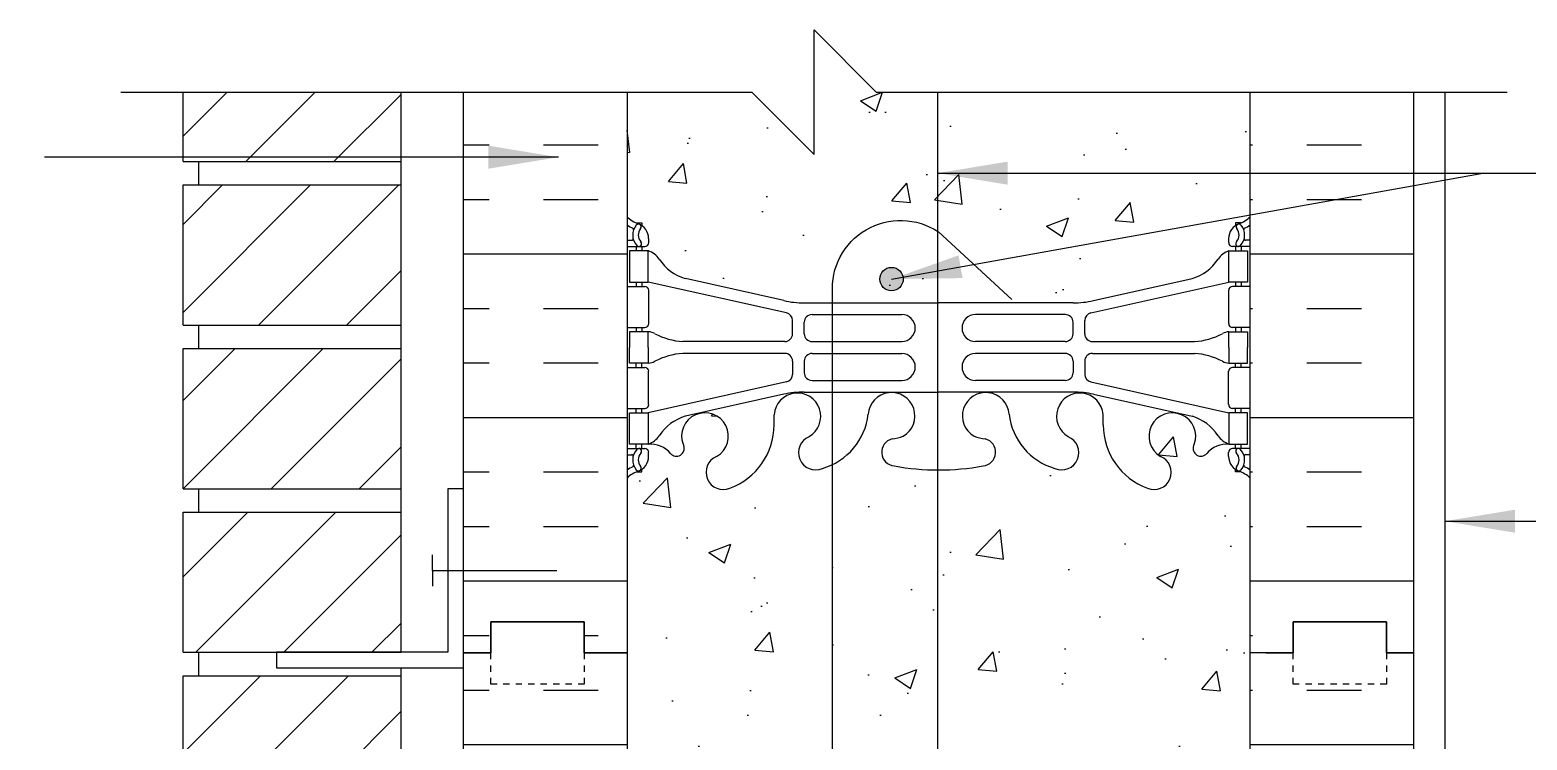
# Model space of a CAD drawing. Header units: inches. Extents: x 2891.1 to 2946.6, y 417.3 to 502.3.
# Drawn here: x 2903.76 to 2927.78, y 490.95 to 502.35 of the extents above; entities that cross this region are included whole.
import ezdxf

# ---------------------------------------------------------------- set-up
doc = ezdxf.new("R2010")
doc.units = ezdxf.units.IN
doc.header["$LTSCALE"] = 0.5
doc.header["$MEASUREMENT"] = 0
doc.linetypes.add('DASHED2', pattern=[0.375, 0.25, -0.125])
for name, color, linetype in [('HATCH', 12, 'CONTINUOUS'), ('line25', 2, 'CONTINUOUS'), ('LINE3', 3, 'CONTINUOUS'), ('LINE50', 5, 'CONTINUOUS'), ('LINE9', 9, 'CONTINUOUS'), ('TEXT', 4, 'CONTINUOUS'), ('Web_Edge', 9, 'CONTINUOUS')]:
    doc.layers.add(name, color=color, linetype=linetype)
doc.styles.add('DIM', font='romans.shx', dxfattribs={"width": 0.7})
doc.dimstyles.new('ext_12', dxfattribs={"dimscale": 12, "dimtxt": 0.09375, "dimasz": 0.09375, "dimexe": 0.09375, "dimexo": 0.0625, "dimgap": 0.0625, "dimtad": 1, "dimdec": 1, "dimzin": 3, "dimdsep": 46, "dimlunit": 4, "dimtxsty": 'DIM', "dimcen": 0.09, "dimdle": 0.09375, "dimclrt": 4, "dimadec": 0, "dimazin": 0, "dimtfac": 1, "dimtdec": 1, "dimtmove": 2, "dimatfit": 3, "dimfxl": 1, "dimfrac": 2, "dimtolj": 1, "dimtzin": 0, "dimarcsym": 0})

msp = doc.modelspace()

# ---------------------------------------------------------------- hatches: boundary and pattern name
at = {"layer": 'HATCH'}
h = msp.add_hatch(dxfattribs=at)
h.set_pattern_fill('AR-CONC', color=256, scale=0.5)
h.set_pattern_definition([(50, (0, 0), (3.586301, -0.3137607), [0.375, -4.125]), (355, (0, 0), (-0.6937567, 3.7609607), [0.3, -3.3]), (100.45144, (0.299, -0.026), (2.8925442, 3.4472), [0.318701, -3.5057106]), (46.1842, (0, 1), (5.3362067, -0.8275964), [0.5625, -6.1875]), (96.63564, (0.4447, 0.931), (4.67331, 4.870593), [0.478052, -5.258569]), (351.18416, (0, 1), (4.67331, 4.870593), [0.45, -4.95]), (21, (0.5, 0.75), (2.9845353, -2.0130945), [0.375, -4.125]), (326, (0.5, 0.75), (1.2165767, 3.62575), [0.3, -3.3]), (71.45144, (0.7487, 0.5822), (4.201112, 1.6126558), [0.318701, -3.5057106]), (37.5, (0, 0), (0.0607993, 1.66446927), [0, -3.26, 0, -3.35, 0, -3.3125]), (7.5, (0, 0), (1.3153477, 1.9720586), [0, -1.91, 0, -3.185, 0, -1.2625]), (327.5, (-1.115, 0), (2.6691122, -0.11277436), [0, -1.25, 0, -3.9, 0, -5.175]), (317.5, (-1.615, 0), (2.9159308, 0.500525), [0, -1.625, 0, -2.59, 0, -3.675])])
h.paths.add_polyline_path([(2923.342, 445.123, 0.08841), (2923.196, 445.221), (2923.106, 445.221), (2923.106, 445.262, -0.249069), (2922.996, 445.469), (2922.996, 445.537, -0.414214), (2923.059, 445.599), (2923.106, 445.599), (2923.106, 445.669), (2923.001, 445.669, -0.168672), (2922.815, 445.819, 0.17445), (2922.408, 446.115), (2920.827, 446.468, 0.054974), (2920.5, 446.504), (2918.342, 446.504), (2916.184, 446.504, 0.054974), (2915.857, 446.468), (2914.277, 446.115, 0.17445), (2913.869, 445.819, -0.168672), (2913.683, 445.669), (2913.578, 445.669), (2913.578, 445.599), (2913.626, 445.599, -0.414214), (2913.688, 445.537), (2913.688, 445.469, -0.249069), (2913.578, 445.262), (2913.578, 445.221), (2913.488, 445.221, 0.088416), (2913.342, 445.123), (2913.342, 443.123), (2915.342, 443.123), (2916.342, 442.123), (2916.342, 444.123), (2917.342, 443.123), (2923.342, 443.123)])
h.paths.add_polyline_path([(2923.342, 454.931, 0.08841), (2923.196, 455.028), (2923.106, 455.028), (2923.106, 455.07, -0.249069), (2922.996, 455.277), (2922.996, 455.345, -0.414214), (2923.059, 455.407), (2923.106, 455.407), (2923.106, 455.477), (2923.001, 455.477, 0.23174), (2922.644, 455.326, -0.834375), (2922.432, 455.452), (2922.444, 455.473, 2.155404), (2921.905, 455.279, -1), (2921.692, 454.768, -0.311223), (2920.983, 455.784), (2920.983, 455.949, 1.661382), (2920.422, 455.596, -1), (2920.208, 455.085, -0.30095), (2919.472, 455.957, 1.661382), (2918.911, 455.604, 0.055617), (2919.09, 455.559, -0.843243), (2919.056, 455.126, -0.047544), (2918.342, 455.062, -0.047544), (2917.628, 455.126, -0.843243), (2917.594, 455.559, 0.055617), (2917.773, 455.604, 1.661382), (2917.212, 455.957, -0.30095), (2916.476, 455.085, -1), (2916.262, 455.596, 1.661382), (2915.701, 455.949), (2915.702, 455.803, -0.316114), (2914.993, 454.768, -1), (2914.779, 455.279, 2.155404), (2914.241, 455.473), (2914.252, 455.452, -0.834375), (2914.041, 455.326, 0.23174), (2913.683, 455.477), (2913.578, 455.477), (2913.578, 455.407), (2913.626, 455.407, -0.414214), (2913.688, 455.345), (2913.688, 455.277, -0.249069), (2913.578, 455.07), (2913.578, 455.028), (2913.488, 455.028, 0.088416), (2913.342, 454.931), (2913.342, 449.316, 0.088416), (2913.488, 449.218), (2913.578, 449.218), (2913.578, 449.177, -0.249069), (2913.688, 448.969), (2913.688, 448.902, -0.414214), (2913.626, 448.839), (2913.578, 448.839), (2913.578, 448.769), (2913.683, 448.769, 0.23174), (2914.041, 448.921, -0.834375), (2914.252, 448.795), (2914.241, 448.774, 2.155404), (2914.779, 448.968, -1), (2914.993, 449.479, -0.311223), (2915.702, 448.463), (2915.701, 448.298, 1.661382), (2916.262, 448.651, -1), (2916.476, 449.162, -0.30095), (2917.212, 448.29, 1.661382), (2917.773, 448.642, 0.055617), (2917.594, 448.688, -0.843243), (2917.628, 449.12, -0.047544), (2918.342, 449.185, -0.047544), (2919.056, 449.12, -0.843243), (2919.09, 448.688, 0.055617), (2918.911, 448.642, 1.661382), (2919.472, 448.29, -0.30095), (2920.208, 449.162, -1), (2920.422, 448.651, 1.661382), (2920.983, 448.298), (2920.983, 448.444, -0.316114), (2921.692, 449.479, -1), (2921.905, 448.968, 2.155404), (2922.444, 448.774), (2922.432, 448.795, -0.834375), (2922.644, 448.921, 0.23174), (2923.001, 448.769), (2923.106, 448.769), (2923.106, 448.839), (2923.059, 448.839, -0.414214), (2922.996, 448.902), (2922.996, 448.969, -0.249069), (2923.106, 449.177), (2923.106, 449.218), (2923.196, 449.218, 0.08841), (2923.342, 449.316)])
h.paths.add_polyline_path([(2923.467, 461.005), (2923.467, 462.076), (2914.842, 462.076), (2914.842, 460.758), (2915.686, 459.914), (2915.727, 459.785), (2915.598, 459.826), (2914.847, 460.576), (2913.342, 460.576), (2913.342, 459.123, 0.088416), (2913.488, 459.026), (2913.578, 459.026), (2913.578, 458.984, -0.249069), (2913.688, 458.777), (2913.688, 458.71, -0.414214), (2913.626, 458.647), (2913.578, 458.647), (2913.578, 458.577), (2913.683, 458.577, -0.168672), (2913.869, 458.428, 0.17445), (2914.277, 458.132), (2915.857, 457.779, 0.054974), (2916.184, 457.743), (2918.342, 457.743), (2920.5, 457.743, 0.054974), (2920.827, 457.779), (2922.408, 458.132, 0.17445), (2922.815, 458.428, -0.168672), (2923.001, 458.577), (2923.106, 458.577), (2923.106, 458.647), (2923.059, 458.647, -0.414214), (2922.996, 458.71), (2922.996, 458.777, -0.249069), (2923.106, 458.984), (2923.106, 459.026), (2923.196, 459.026, 0.08841), (2923.342, 459.123), (2923.342, 460.576), (2923.467, 460.576), (2923.467, 460.829), (2922.464, 459.826), (2922.336, 459.785), (2922.376, 459.914)])
h.paths.add_polyline_path([(2921.293, 484.569), (2921.356, 484.688), (2921.418, 484.569), (2921.418, 482.982), (2923.342, 482.982), (2923.342, 485.346, 0.08841), (2923.196, 485.443), (2923.106, 485.443), (2923.106, 485.485, -0.249069), (2922.996, 485.692), (2922.996, 485.759, -0.414214), (2923.059, 485.822), (2923.106, 485.822), (2923.106, 485.892), (2923.001, 485.892, -0.168672), (2922.815, 486.041, 0.17445), (2922.408, 486.337), (2920.827, 486.69, 0.054974), (2920.5, 486.726), (2918.342, 486.726), (2916.184, 486.726, 0.054974), (2915.857, 486.69), (2914.277, 486.337, 0.17445), (2913.869, 486.041, -0.168672), (2913.683, 485.892), (2913.578, 485.892), (2913.578, 485.822), (2913.626, 485.822, -0.414214), (2913.688, 485.759), (2913.688, 485.692, -0.249069), (2913.578, 485.485), (2913.578, 485.443), (2913.488, 485.443, 0.088416), (2913.342, 485.346), (2913.342, 482.982), (2915.253, 482.982), (2915.253, 484.569), (2915.315, 484.688), (2915.378, 484.569), (2915.378, 482.982), (2921.293, 482.982)])
h.paths.add_polyline_path([(2923.342, 492.346), (2923.342, 495.153, 0.08841), (2923.196, 495.251), (2923.106, 495.251), (2923.106, 495.292, -0.249069), (2922.996, 495.499), (2922.996, 495.567, -0.414214), (2923.059, 495.629), (2923.106, 495.629), (2923.106, 495.699), (2923.001, 495.699, 0.23174), (2922.644, 495.548, -0.834375), (2922.432, 495.674), (2922.444, 495.695, 2.155404), (2921.905, 495.501, -1), (2921.692, 494.99, -0.311223), (2920.983, 496.006), (2920.983, 496.171, 1.661382), (2920.422, 495.818, -1), (2920.208, 495.307, -0.30095), (2919.472, 496.179, 1.661382), (2918.911, 495.826, 0.055617), (2919.09, 495.781, -0.843243), (2919.056, 495.349, -0.047544), (2918.342, 495.284, -0.047544), (2917.628, 495.349, -0.843243), (2917.594, 495.781, 0.055617), (2917.773, 495.826, 1.661382), (2917.212, 496.179, -0.30095), (2916.476, 495.307, -1), (2916.262, 495.818, 1.661382), (2915.701, 496.171), (2915.702, 496.025, -0.316114), (2914.993, 494.99, -1), (2914.779, 495.501, 2.155404), (2914.241, 495.695), (2914.252, 495.674, -0.834375), (2914.041, 495.548, 0.23174), (2913.683, 495.699), (2913.578, 495.699), (2913.578, 495.629), (2913.626, 495.629, -0.414214), (2913.688, 495.567), (2913.688, 495.499, -0.249069), (2913.578, 495.292), (2913.578, 495.251), (2913.488, 495.251, 0.088416), (2913.342, 495.153), (2913.342, 492.346), (2913.342, 489.538, 0.088416), (2913.488, 489.441), (2913.578, 489.441), (2913.578, 489.399, -0.249069), (2913.688, 489.192), (2913.688, 489.124, -0.414214), (2913.626, 489.062), (2913.578, 489.062), (2913.578, 488.992), (2913.683, 488.992, 0.23174), (2914.041, 489.143, -0.834375), (2914.252, 489.017), (2914.241, 488.996, 2.155404), (2914.779, 489.19, -1), (2914.993, 489.701, -0.311223), (2915.702, 488.685), (2915.701, 488.52, 1.661382), (2916.262, 488.873, -1), (2916.476, 489.384, -0.30095), (2917.212, 488.512, 1.661382), (2917.773, 488.865, 0.055617), (2917.594, 488.91, -0.843243), (2917.628, 489.343, -0.047544), (2918.342, 489.407, -0.047544), (2919.056, 489.343, -0.843243), (2919.09, 488.91, 0.055617), (2918.911, 488.865, 1.661382), (2919.472, 488.512, -0.30095), (2920.208, 489.384, -1), (2920.422, 488.873, 1.661382), (2920.983, 488.52), (2920.983, 488.666, -0.316114), (2921.692, 489.701, -1), (2921.905, 489.19, 2.155404), (2922.444, 488.996), (2922.432, 489.017, -0.834375), (2922.644, 489.143, 0.23174), (2923.001, 488.992), (2923.106, 488.992), (2923.106, 489.062), (2923.059, 489.062, -0.414214), (2922.996, 489.124), (2922.996, 489.192, -0.249069), (2923.106, 489.399), (2923.106, 489.441), (2923.196, 489.441, 0.08841), (2923.342, 489.538)])
h.paths.add_polyline_path([(2923.342, 501.346), (2917.342, 501.346), (2916.342, 502.346), (2916.342, 500.346), (2915.342, 501.346), (2913.342, 501.346), (2913.342, 499.346, 0.088416), (2913.488, 499.248), (2913.578, 499.248), (2913.578, 499.207, -0.249069), (2913.688, 498.999), (2913.688, 498.932, -0.414214), (2913.626, 498.869), (2913.578, 498.869), (2913.578, 498.799), (2913.683, 498.799, -0.168672), (2913.869, 498.65, 0.17445), (2914.277, 498.354), (2915.857, 498.001, 0.054974), (2916.184, 497.965), (2918.342, 497.965), (2920.5, 497.965, 0.054974), (2920.827, 498.001), (2922.408, 498.354, 0.17445), (2922.815, 498.65, -0.168672), (2923.001, 498.799), (2923.106, 498.799), (2923.106, 498.869), (2923.059, 498.869, -0.414214), (2922.996, 498.932), (2922.996, 498.999, -0.249069), (2923.106, 499.207), (2923.106, 499.248), (2923.196, 499.248, 0.08841), (2923.342, 499.346)])
h = msp.add_hatch(dxfattribs=at)
h.set_pattern_fill('ANSI31', color=256, scale=8, style=0)
h.paths.add_polyline_path([(2909.717, 486.732), (2906.217, 486.732), (2906.217, 484.482), (2909.717, 484.482)])
h.paths.add_polyline_path([(2909.717, 489.357), (2906.217, 489.357), (2906.217, 487.107), (2909.717, 487.107)])
h.paths.add_polyline_path([(2909.717, 491.982), (2906.217, 491.982), (2906.217, 489.732), (2909.717, 489.732)])
h.paths.add_polyline_path([(2909.717, 494.607), (2906.217, 494.607), (2906.217, 492.357), (2909.717, 492.357)])
h.paths.add_polyline_path([(2909.717, 497.232), (2906.217, 497.232), (2906.217, 494.982), (2909.717, 494.982)])
h.paths.add_polyline_path([(2909.717, 499.857), (2906.217, 499.857), (2906.217, 497.607), (2909.717, 497.607)])
h.paths.add_polyline_path([(2909.717, 501.346), (2906.217, 501.346), (2906.217, 500.232), (2909.717, 500.232)])
h.paths.add_polyline_path([(2909.717, 483.822), (2906.217, 483.175), (2906.217, 481.857), (2909.717, 481.857)])
h.paths.add_polyline_path([(2909.717, 483.822), (2909.717, 484.107), (2906.217, 484.107), (2906.217, 483.175)])
h.paths.add_polyline_path([(2909.717, 458.839), (2906.217, 458.839), (2906.217, 456.589), (2909.717, 456.589)])
h.paths.add_polyline_path([(2909.717, 456.214), (2906.217, 456.214), (2906.217, 453.964), (2909.717, 453.964)])
h.paths.add_polyline_path([(2909.717, 453.589), (2906.217, 453.589), (2906.217, 451.339), (2909.717, 451.339)])
h.paths.add_polyline_path([(2909.717, 450.964), (2906.217, 450.964), (2906.217, 448.714), (2909.717, 448.714)])
h.paths.add_polyline_path([(2909.717, 448.339), (2906.217, 448.339), (2906.217, 446.089), (2909.717, 446.089)])
h.paths.add_polyline_path([(2909.717, 445.714), (2906.217, 445.714), (2906.217, 443.464), (2909.717, 443.464)])
h = msp.add_hatch(dxfattribs=at)
h.set_pattern_fill('INSUL', color=256, scale=7, style=0)
h.paths.add_polyline_path([(2913.342, 501.346), (2910.717, 501.346), (2910.717, 492.346), (2911.155, 492.346), (2911.155, 492.846), (2912.655, 492.846), (2912.655, 492.346), (2913.342, 492.346)])
h.paths.add_polyline_path([(2925.967, 501.346), (2923.342, 501.346), (2923.342, 492.346), (2923.592, 492.346), (2924.03, 492.346), (2924.03, 492.846), (2925.53, 492.846), (2925.53, 492.346), (2925.967, 492.346)])
h = msp.add_hatch(dxfattribs=at)
h.set_pattern_fill('INSUL', color=256, scale=7, style=0)
h.paths.add_polyline_path([(2913.342, 492.346), (2912.655, 492.346), (2912.655, 491.846), (2911.155, 491.846), (2911.155, 492.346), (2910.717, 492.346), (2910.717, 492.107), (2910.717, 481.482), (2913.342, 481.482)])
h.paths.add_polyline_path([(2925.967, 492.346), (2925.53, 492.346), (2925.53, 491.846), (2924.03, 491.846), (2924.03, 492.346), (2923.592, 492.346), (2923.342, 492.346), (2923.342, 482.982), (2925.967, 482.982)])
at = {"layer": 'LINE3'}
msp.add_hatch(color=256, dxfattribs=at).paths.add_polyline_path([(2917.774, 498.347, 1), (2917.399, 498.347, 1)])

# ---------------------------------------------------------------- linework, layer by layer
at = {"layer": 'HATCH'}
for p, q in [((2923.165, 499.082), (2923.165, 499.082)), ((2923.323, 496.363), (2923.323, 496.363))]:
    msp.add_line(p, q, dxfattribs=at)
at = {"layer": 'line25'}
for p, q in [((2906.217, 500.232), (2906.217, 501.346)), ((2909.717, 492.357), (2909.717, 501.346)), ((2913.342, 501.346), (2913.342, 492.346)), ((2923.342, 492.346), (2923.342, 501.346)), ((2906.217, 500.232), (2909.717, 500.232)), ((2906.467, 499.857), (2906.467, 500.232)), ((2906.217, 499.857), (2909.717, 499.857)), ((2906.217, 497.607), (2906.217, 499.857)), ((2906.217, 497.607), (2909.717, 497.607)), ((2906.467, 497.232), (2906.467, 497.607)), ((2906.217, 497.232), (2909.717, 497.232)), ((2906.217, 494.982), (2906.217, 497.232)), ((2906.217, 494.982), (2909.717, 494.982)), ((2906.467, 494.607), (2906.467, 494.982)), ((2906.217, 494.607), (2909.717, 494.607)), ((2906.217, 492.357), (2906.217, 494.607)), ((2906.217, 492.357), (2909.717, 492.357)), ((2906.467, 491.982), (2906.467, 492.357)), ((2913.342, 492.346), (2913.342, 481.482)), ((2923.342, 482.982), (2923.342, 492.346)), ((2909.717, 491.982), (2909.717, 492.107)), ((2906.217, 491.982), (2909.717, 491.982)), ((2906.217, 489.732), (2906.217, 491.982)), ((2909.717, 481.857), (2909.717, 491.982))]:
    msp.add_line(p, q, dxfattribs=at)
at = {"layer": 'LINE3'}
msp.add_line((2918.325, 501.346), (2918.325, 484.616), dxfattribs=at)
msp.add_lwpolyline([(2919.517, 486.589), (2918.338, 485.505, -0.623194), (2916.639, 486.495), (2916.639, 498.115, -0.623194), (2918.338, 499.105), (2919.517, 498.021)], format="xyb", dxfattribs=at)
msp.add_circle((2917.586, 498.347), 0.188, dxfattribs=at)
at = {"layer": 'LINE50'}
for p, q in [((2910.717, 492.346), (2910.717, 501.346)), ((2925.967, 492.346), (2925.967, 501.346)), ((2912.655, 492.846), (2911.155, 492.846)), ((2911.155, 492.846), (2911.155, 492.346)), ((2911.155, 492.346), (2911.155, 492.846)), ((2911.155, 492.846), (2912.655, 492.846)), ((2912.655, 492.346), (2912.655, 492.846)), ((2912.655, 492.846), (2912.655, 492.346)), ((2924.03, 492.346), (2924.03, 492.846)), ((2924.03, 492.846), (2925.53, 492.846)), ((2925.53, 492.846), (2925.53, 492.346)), ((2911.155, 492.346), (2910.717, 492.346)), ((2910.717, 481.482), (2910.717, 492.346)), ((2910.717, 492.346), (2911.155, 492.346)), ((2913.342, 492.346), (2912.655, 492.346)), ((2912.655, 492.346), (2913.342, 492.346)), ((2923.592, 492.346), (2924.03, 492.346)), ((2925.53, 492.346), (2925.967, 492.346))]:
    msp.add_line(p, q, dxfattribs=at)
msp.add_lwpolyline([(2925.967, 482.982), (2925.967, 492.346), (2925.53, 492.346), (2925.53, 492.846), (2924.03, 492.846), (2924.03, 492.346), (2923.592, 492.346), (2923.342, 492.346)], dxfattribs=at)
at = {"layer": 'LINE9'}
for p, q in [((2916.342, 500.346), (2916.342, 502.346)), ((2916.342, 502.346), (2917.342, 501.346)), ((2905.217, 501.346), (2915.342, 501.346)), ((2916.342, 500.346), (2915.342, 501.346)), ((2917.342, 501.346), (2927.467, 501.346)), ((2926.467, 501.346), (2926.467, 480.982))]:
    msp.add_line(p, q, dxfattribs=at)
at = {"layer": 'LINE9', "linetype": 'Continuous'}
for q in [(2910.217, 493.919), (2910.217, 493.419), (2912.217, 493.669)]:
    msp.add_line((2910.217, 493.669), q, dxfattribs=at)
at = {"layer": 'LINE9', "linetype": 'DASHED2', "ltscale": 0.15}
for p, q in [((2911.155, 491.846), (2911.155, 492.346)), ((2911.155, 492.346), (2911.155, 492.346)), ((2912.655, 492.346), (2912.655, 491.846)), ((2912.655, 491.846), (2911.155, 491.846))]:
    msp.add_line(p, q, dxfattribs=at)
at = {"layer": 'LINE9'}
msp.add_lwpolyline([(2907.717, 492.107), (2910.717, 492.107), (2910.717, 494.982), (2910.467, 494.982), (2910.467, 492.357), (2907.717, 492.357)], close=True, dxfattribs=at)
at = {"layer": 'LINE9', "linetype": 'DASHED2', "ltscale": 0.15}
msp.add_lwpolyline([(2925.53, 492.346), (2925.53, 492.346), (2925.53, 491.846), (2924.03, 491.846), (2924.03, 492.346), (2924.03, 492.346)], dxfattribs=at)
at = {"layer": 'TEXT'}
msp.add_lwpolyline([(2907.015, 495.844, 0, 0.36, 0), (2905.935, 495.844, 0, 0, 0), (2903.939, 495.844, 0, 0, 0)], format="xyseb", dxfattribs=at)
at = {"layer": 'Web_Edge'}
for p, q in [((2913.488, 499.248), (2913.578, 499.248)), ((2913.578, 499.248), (2913.578, 499.207)), ((2923.196, 499.248), (2923.106, 499.248)), ((2923.106, 499.248), (2923.106, 499.207)), ((2913.342, 498.969), (2913.42, 498.969)), ((2913.342, 498.869), (2913.626, 498.869)), ((2913.488, 498.869), (2913.488, 498.799)), ((2913.578, 498.869), (2913.578, 498.799)), ((2913.688, 498.999), (2913.688, 498.932)), ((2922.996, 498.999), (2922.996, 498.932)), ((2923.342, 498.869), (2923.059, 498.869)), ((2923.106, 498.869), (2923.106, 498.799)), ((2923.196, 498.869), (2923.196, 498.799)), ((2923.342, 498.969), (2923.264, 498.969)), ((2913.488, 498.299), (2913.488, 498.229)), ((2913.578, 498.299), (2913.578, 498.229)), ((2915.901, 497.803), (2913.683, 498.299)), ((2915.857, 498.001), (2914.277, 498.354)), ((2920.784, 497.803), (2923.001, 498.299)), ((2920.827, 498.001), (2922.408, 498.354)), ((2923.106, 498.299), (2923.106, 498.229)), ((2923.196, 498.299), (2923.196, 498.229)), ((2913.342, 498.229), (2913.626, 498.229)), ((2913.688, 498.167), (2913.688, 497.632)), ((2922.996, 498.167), (2922.996, 497.632)), ((2923.342, 498.229), (2923.059, 498.229)), ((2916.184, 497.965), (2918.342, 497.965)), ((2920.5, 497.965), (2918.342, 497.965)), ((2915.998, 497.469), (2915.998, 497.681)), ((2916.186, 497.469), (2916.186, 497.653)), ((2916.311, 497.778), (2917.75, 497.778)), ((2920.374, 497.778), (2918.934, 497.778)), ((2920.499, 497.469), (2920.499, 497.653)), ((2920.686, 497.469), (2920.686, 497.681)), ((2913.342, 497.569), (2913.626, 497.569)), ((2913.488, 497.569), (2913.488, 497.499)), ((2913.578, 497.569), (2913.578, 497.499)), ((2915.873, 497.344), (2914.236, 497.344)), ((2916.311, 497.344), (2917.75, 497.344)), ((2920.374, 497.344), (2918.934, 497.344)), ((2920.811, 497.344), (2922.449, 497.344)), ((2923.342, 497.569), (2923.059, 497.569)), ((2923.106, 497.569), (2923.106, 497.499)), ((2923.196, 497.569), (2923.196, 497.499)), ((2915.873, 497.155), (2914.236, 497.155)), ((2916.311, 497.154), (2917.75, 497.154)), ((2920.374, 497.154), (2918.934, 497.154)), ((2920.811, 497.155), (2922.449, 497.155)), ((2913.342, 496.929), (2913.626, 496.929)), ((2913.488, 496.929), (2913.488, 496.999)), ((2913.578, 496.929), (2913.578, 496.999)), ((2913.688, 496.332), (2913.688, 496.867)), ((2915.998, 497.03), (2915.998, 496.818)), ((2916.186, 497.029), (2916.186, 496.845)), ((2920.499, 497.029), (2920.499, 496.845)), ((2920.686, 497.03), (2920.686, 496.818)), ((2922.996, 496.332), (2922.996, 496.867)), ((2923.342, 496.929), (2923.059, 496.929)), ((2923.106, 496.929), (2923.106, 496.999)), ((2923.196, 496.929), (2923.196, 496.999)), ((2915.901, 496.696), (2913.683, 496.199)), ((2916.311, 496.72), (2917.75, 496.72)), ((2920.374, 496.72), (2918.934, 496.72)), ((2920.784, 496.696), (2923.001, 496.199)), ((2915.857, 496.498), (2914.277, 496.145)), ((2916.184, 496.534), (2918.342, 496.534)), ((2920.5, 496.534), (2918.342, 496.534)), ((2920.827, 496.498), (2922.408, 496.145)), ((2913.342, 496.269), (2913.626, 496.269)), ((2913.488, 496.199), (2913.488, 496.269)), ((2913.578, 496.199), (2913.578, 496.269)), ((2915.702, 496.006), (2915.701, 496.171)), ((2920.983, 496.006), (2920.983, 496.171)), ((2923.342, 496.269), (2923.059, 496.269)), ((2923.106, 496.199), (2923.106, 496.269)), ((2923.196, 496.199), (2923.196, 496.269)), ((2913.488, 495.629), (2913.488, 495.699)), ((2913.578, 495.629), (2913.578, 495.699)), ((2914.241, 495.695), (2914.252, 495.674)), ((2922.444, 495.695), (2922.432, 495.674)), ((2923.106, 495.629), (2923.106, 495.699)), ((2923.196, 495.629), (2923.196, 495.699)), ((2913.342, 495.629), (2913.626, 495.629)), ((2913.342, 495.529), (2913.42, 495.529)), ((2913.688, 495.499), (2913.688, 495.567)), ((2922.996, 495.499), (2922.996, 495.567)), ((2923.342, 495.629), (2923.059, 495.629)), ((2923.342, 495.529), (2923.264, 495.529)), ((2913.488, 495.251), (2913.578, 495.251)), ((2913.578, 495.251), (2913.578, 495.292)), ((2923.106, 495.251), (2923.106, 495.292)), ((2923.196, 495.251), (2923.106, 495.251))]:
    msp.add_line(p, q, dxfattribs=at)
for points in [[(2913.383, 498.299), (2913.683, 498.299), (2913.683, 498.799), (2913.383, 498.799)], [(2923.301, 498.299), (2923.001, 498.299), (2923.001, 498.799), (2923.301, 498.799)], [(2913.383, 496.199), (2913.683, 496.199), (2913.683, 495.699), (2913.383, 495.699)], [(2923.301, 496.199), (2923.001, 496.199), (2923.001, 495.699), (2923.301, 495.699)]]:
    msp.add_lwpolyline(points, close=True, dxfattribs=at)
for points in [[(2913.683, 497.249), (2913.683, 497.499), (2913.383, 497.499), (2913.383, 497.249)], [(2923.001, 497.249), (2923.001, 497.499), (2923.301, 497.499), (2923.301, 497.249)], [(2913.683, 497.249), (2913.683, 496.999), (2913.383, 496.999), (2913.383, 497.249)], [(2923.001, 497.249), (2923.001, 496.999), (2923.301, 496.999), (2923.301, 497.249)]]:
    msp.add_lwpolyline(points, dxfattribs=at)
for centre, radius, start, end in [((2913.688, 499.707), 0.5, 226.2109, 250.5288), ((2922.996, 499.707), 0.5, 289.4712, 313.7878), ((2913.688, 499.707), 0.6, 234.7832, 245.0748), ((2913.682, 499.054), 0.25, 140.1145, 222.4609), ((2913.426, 499.144), 0.021, 343.464, 63.9957), ((2913.524, 499.185), 0.045, 321.448, 139.1879), ((2913.438, 498.999), 0.25, 0, 70.5288), ((2913.682, 499.054), 0.16, 140.0001, 222.4609), ((2923.246, 498.999), 0.25, 109.4712, 180), ((2923.16, 499.185), 0.045, 40.8121, 218.552), ((2923.003, 499.054), 0.16, 317.5391, 39.9999), ((2923.003, 499.054), 0.25, 317.5391, 39.8855), ((2923.258, 499.144), 0.021, 116.0043, 196.536), ((2922.996, 499.707), 0.6, 294.9252, 305.2168), ((2913.42, 498.989), 0.0196, 269.4032, 15.4901), ((2913.531, 498.916), 0.045, 222.4609, 42.4609), ((2913.626, 498.932), 0.0625, 270, 0), ((2913.561, 498.457), 0.364, 34.9775, 70.3387), ((2923.124, 498.457), 0.364, 109.6613, 145.0225), ((2923.059, 498.932), 0.0625, 180, 270), ((2923.154, 498.916), 0.045, 137.5391, 317.5391), ((2923.264, 498.989), 0.0196, 164.5099, 270.5968), ((2914.484, 499.068), 0.743, 212.7919, 253.8107), ((2922.201, 499.068), 0.743, 286.1893, 327.2081), ((2913.626, 498.167), 0.0625, 0, 90), ((2923.059, 498.167), 0.0625, 90, 180), ((2916.184, 499.465), 1.5, 257.4135, 270), ((2920.5, 499.465), 1.5, 270, 282.5865), ((2913.626, 497.632), 0.0625, 270, 0), ((2915.873, 497.681), 0.125, 0, 77.3767), ((2916.311, 497.653), 0.125, 90, 180), ((2917.75, 497.561), 0.217, 270, 90), ((2918.934, 497.561), 0.217, 90, 270), ((2920.374, 497.653), 0.125, 0, 90), ((2920.811, 497.681), 0.125, 102.6233, 180), ((2923.059, 497.632), 0.0625, 180, 270), ((2913.679, 497.281), 0.219, 60.4937, 88.92), ((2914.325, 498.51), 1.17, 242.6365, 265.6505), ((2915.873, 497.469), 0.125, 270, 0), ((2916.311, 497.469), 0.125, 180, 270), ((2920.374, 497.469), 0.125, 270, 360), ((2920.811, 497.469), 0.125, 180, 270), ((2922.36, 498.51), 1.17, 274.3495, 297.3635), ((2923.005, 497.281), 0.219, 91.08, 119.5063), ((2914.325, 495.988), 1.17, 94.3495, 117.3635), ((2915.873, 497.03), 0.125, 0, 90), ((2916.311, 497.029), 0.125, 90, 180), ((2917.75, 496.937), 0.217, 270, 90), ((2918.934, 496.937), 0.217, 90, 270), ((2920.374, 497.029), 0.125, 0, 90), ((2920.811, 497.03), 0.125, 90, 180), ((2922.36, 495.988), 1.17, 62.6365, 85.6505), ((2913.626, 496.867), 0.0625, 0, 90), ((2913.679, 497.218), 0.219, 271.08, 299.5063), ((2923.005, 497.218), 0.219, 240.4937, 268.92), ((2923.059, 496.867), 0.0625, 90, 180), ((2915.873, 496.818), 0.125, 282.6233, 0), ((2916.311, 496.845), 0.125, 180, 270), ((2920.374, 496.845), 0.125, 270, 0), ((2920.811, 496.818), 0.125, 180, 257.3767), ((2916.075, 496.143), 0.375, 299.9315, 175.7552), ((2916.184, 495.034), 1.5, 90, 102.5865), ((2917.586, 496.151), 0.375, 299.9315, 175.7552), ((2919.098, 496.151), 0.375, 4.2448, 240.0685), ((2920.609, 496.143), 0.375, 4.2448, 240.0685), ((2920.5, 495.034), 1.5, 77.4135, 90), ((2913.626, 496.332), 0.0625, 270, 0), ((2914.484, 495.431), 0.743, 106.1893, 147.2081), ((2914.592, 495.826), 0.375, 299.9315, 200.3757), ((2916.185, 496.299), 1.034, 286.3365, 353.3331), ((2920.499, 496.299), 1.034, 186.6669, 253.6635), ((2922.092, 495.826), 0.375, 339.6243, 240.0685), ((2922.201, 495.431), 0.743, 32.7919, 73.8107), ((2923.059, 496.332), 0.0625, 180, 270), ((2914.61, 496.012), 1.092, 290.5175, 359.6668), ((2922.074, 496.012), 1.092, 180.3332, 249.4825), ((2913.561, 496.042), 0.364, 289.6613, 325.0225), ((2913.708, 495.259), 0.441, 41.0127, 93.2024), ((2914.135, 495.63), 0.125, 221.0127, 20.3757), ((2916.369, 495.562), 0.277, 112.68, 292.68), ((2917.648, 495.568), 0.22, 104.2604, 264.8165), ((2917.48, 496.607), 0.834, 277.8937, 290.6271), ((2919.205, 496.607), 0.834, 249.3729, 262.1063), ((2919.036, 495.568), 0.22, 275.1835, 75.7396), ((2920.315, 495.562), 0.277, 247.32, 67.32), ((2922.549, 495.63), 0.125, 159.6243, 318.9873), ((2922.977, 495.259), 0.441, 86.7976, 138.9873), ((2923.124, 496.042), 0.364, 214.9775, 250.3387), ((2913.42, 495.51), 0.0196, 344.5099, 90.5968), ((2913.682, 495.445), 0.25, 137.5391, 219.8855), ((2913.531, 495.583), 0.045, 317.5391, 137.5391), ((2913.682, 495.445), 0.16, 137.5391, 219.9999), ((2913.438, 495.499), 0.25, 289.4712, 360), ((2913.626, 495.567), 0.0625, 360, 90), ((2914.886, 495.245), 0.277, 112.68, 292.68), ((2921.798, 495.245), 0.277, 247.32, 67.32), ((2923.059, 495.567), 0.0625, 90, 180), ((2923.246, 495.499), 0.25, 180, 250.5288), ((2923.154, 495.583), 0.045, 42.4609, 222.4609), ((2923.003, 495.445), 0.16, 320.0001, 42.4609), ((2923.003, 495.445), 0.25, 320.1145, 42.4609), ((2923.264, 495.51), 0.0196, 89.4032, 195.4901), ((2913.688, 494.792), 0.6, 114.9252, 125.2168), ((2913.688, 494.792), 0.5, 109.4712, 133.7891), ((2913.426, 495.355), 0.021, 296.0043, 16.536), ((2913.524, 495.314), 0.045, 220.8121, 38.552), ((2918.325, 499.061), 3.777, 259.3725, 270.2606), ((2918.359, 499.061), 3.777, 269.7394, 280.6275), ((2923.16, 495.314), 0.045, 141.448, 319.1879), ((2922.996, 494.792), 0.5, 46.2122, 70.5288), ((2923.258, 495.355), 0.021, 163.464, 243.9957), ((2922.996, 494.792), 0.6, 54.7842, 65.0748)]:
    msp.add_arc(centre, radius, start, end, dxfattribs=at)
for points in [[(2916.186, 497.474), (2916.186, 497.648)], [(2920.499, 497.474), (2920.499, 497.648)], [(2916.186, 497.024), (2916.186, 496.85)], [(2920.499, 497.024), (2920.499, 496.85)]]:
    msp.add_open_spline(points, degree=1, dxfattribs=at)

# ---------------------------------------------------------------- leaders
at = {"layer": 'TEXT'}
for points in [[(2912.239, 500.303), (2903.991, 500.303)], [(2918.325, 500.047), (2927.075, 500.047), (2930.146, 500.047)], [(2917.586, 498.347), (2927.075, 500.047), (2930.146, 500.047)], [(2926.467, 494.461), (2933.769, 494.461), (2935.305, 494.461)]]:
    msp.add_leader(points, dimstyle='ext_12', override={"dimgap": 0.0625, "dimtad": 0}, dxfattribs=at)

doc.saveas('drawing.dxf')
